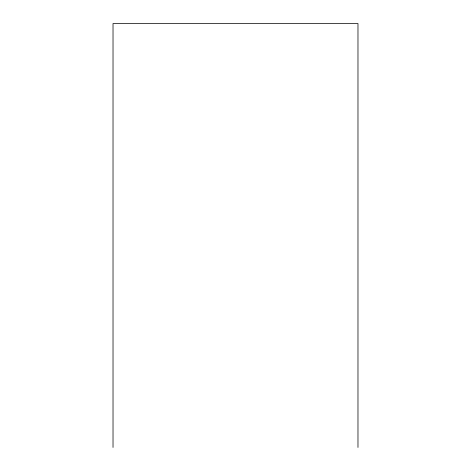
<?xml version="1.0" encoding="UTF-8"?>
<svg xmlns="http://www.w3.org/2000/svg" width="471" height="471" viewBox="0 0 471 471"><rect width="100%" height="100%" fill="white"/><g stroke="black" fill="none" stroke-linecap="round" stroke-linejoin="round"><path stroke-width="0.71" d="M357.978 447.45L357.978 23.55L113.022 23.55L113.022 447.45"/></g></svg>
